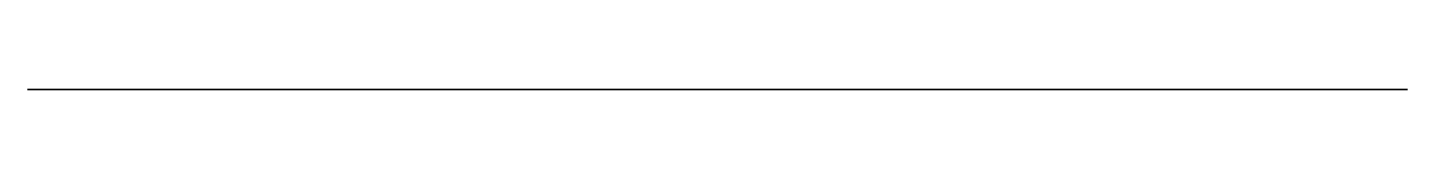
# Model space of a CAD drawing. Header units: centimetres. Extents: x -0.32 to 6.78, y -0.24 to -0.24.
import ezdxf

# ---------------------------------------------------------------- set-up
doc = ezdxf.new("R2010")
doc.units = ezdxf.units.CM
doc.header["$MEASUREMENT"] = 0
doc.layers.add('VeinCam Plus_Acrylic Bottom v1_Reconstructed-Sketch1', color=7, linetype='Continuous')

msp = doc.modelspace()

# ---------------------------------------------------------------- linework, layer by layer
at = {"layer": 'VeinCam Plus_Acrylic Bottom v1_Reconstructed-Sketch1'}
for p, q in [((-0.32, -0.245, -4.81), (-0.32, -0.245, 0.39)), ((0.18, -0.245, 0.89), (6.28, -0.245, 0.89)), ((6.28, -0.245, -5.31), (0.18, -0.245, -5.31)), ((6.78, -0.245, 0.39), (6.78, -0.245, -4.81))]:
    msp.add_line(p, q, dxfattribs=at)
at = {"layer": 'VeinCam Plus_Acrylic Bottom v1_Reconstructed-Sketch1', "extrusion": (0, 1, 0)}
for centre in [(-0.33, -4.66, -0.245), (-0.33, 0.24, -0.245), (-6.13, 0.24, -0.245), (-6.13, -4.66, -0.245)]:
    msp.add_circle(centre, 0.16, dxfattribs=at)
at = {"layer": 'VeinCam Plus_Acrylic Bottom v1_Reconstructed-Sketch1', "extrusion": (0, -1, 0)}
for centre, start, end in [((0.18, 0.39, 0.245), 90, 180), ((0.18, -4.81, 0.245), 180, 270), ((6.28, -4.81, 0.245), 270, 0), ((6.28, 0.39, 0.245), 360, 90)]:
    msp.add_arc(centre, 0.5, start, end, dxfattribs=at)
at = {"layer": 'VeinCam Plus_Acrylic Bottom v1_Reconstructed-Sketch1'}
msp.add_point((3.23, -0.245, -2.21), dxfattribs=at)

doc.saveas('drawing.dxf')
